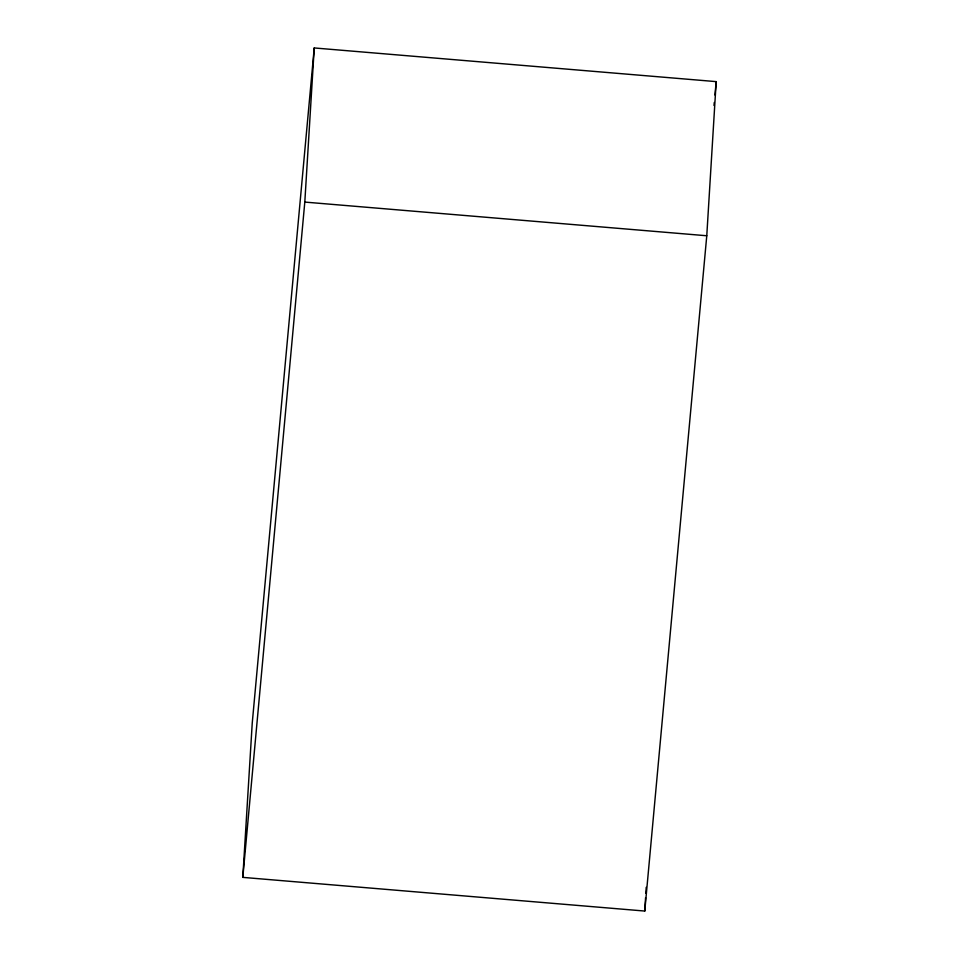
<?xml version="1.0" encoding="UTF-8"?>
<svg xmlns="http://www.w3.org/2000/svg" width="959" height="959" viewBox="0 0 959 959"><rect width="100%" height="100%" fill="white"/><g stroke="black" fill="none" stroke-linecap="round" stroke-linejoin="round"><path stroke-width="1.44" d="M242.807 877.377L252.229 723.242L314.24 47.95L716.193 81.623L706.771 235.758L644.76 911.05L242.807 877.377L304.806 202.085L314.24 47.95M644.76 911.05L645.575 897.708M645.851 893.261L646.21 887.339M713.999 105.478L714.275 102.493M714.958 95.037L716.193 81.623M304.806 202.085L706.771 235.758"/></g></svg>
